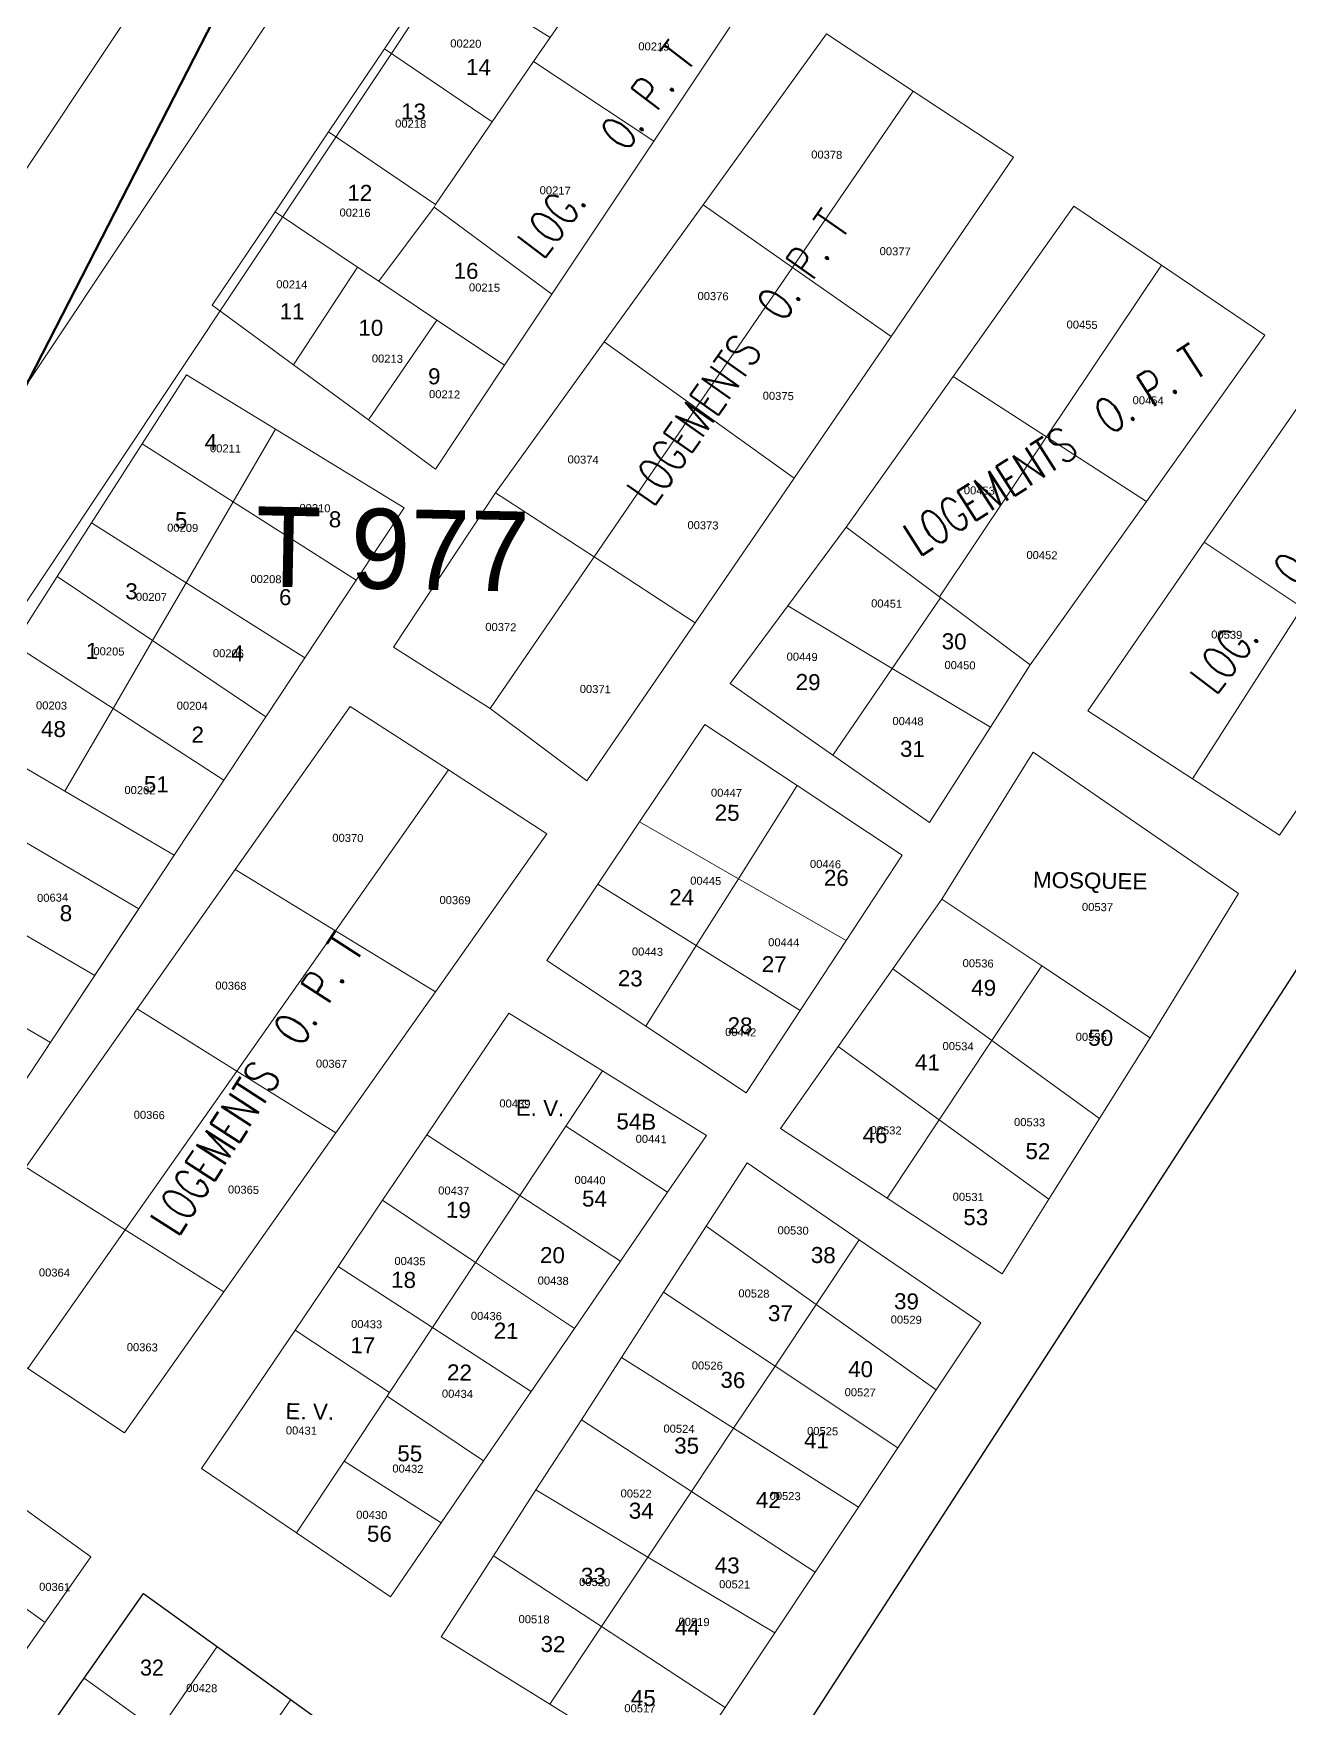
# Model space of a CAD drawing. Header units: metres. Extents: x 251686 to 255059, y 1627526 to 1631912.
# Drawn here: x 253815.8 to 253972.7, y 1629592.4 to 1629801.7 of the extents above; entities that cross this region are included whole.
import ezdxf
from ezdxf.enums import TextEntityAlignment as Align

# ---------------------------------------------------------------- set-up
doc = ezdxf.new("R2010")
doc.units = ezdxf.units.M
doc.header["$MEASUREMENT"] = 0
for name, color, linetype in [('A_revoir_niveau_0', 7, 'Continuous'), ('limites_parcelles', 7, 'Continuous'), ('limites_sections', 7, 'Continuous'), ('limites_tf', 7, 'Continuous'), ('numero_lot', 7, 'Continuous'), ('numero_parcelle', 7, 'Continuous'), ('toponymie', 7, 'Continuous')]:
    doc.layers.add(name, color=color, linetype=linetype)
doc.layers.add('Lignes HT Vectorisées', color=6, linetype='Continuous', lineweight=0, true_color=0xff00ff)
doc.layers.add('Numero_TF', color=7, linetype='Continuous', lineweight=0)
doc.styles.add('Style-Arial', font='arial.ttf')
doc.styles.add('Style-FANCY', font='times.ttf')
doc.styles.add('Style-STANDARD', font='STANDARD.shx')
doc.styles.add('Style-txt', font='txt.shx')

msp = doc.modelspace()

# ---------------------------------------------------------------- linework, layer by layer
at = {"layer": 'A_revoir_niveau_0', "color": 7, "linetype": 'Continuous', "lineweight": 0}
msp.add_line((253784.792917, 1629542.900919), (253829.522917, 1629606.790919), dxfattribs=at)
at = {"layer": 'A_revoir_niveau_0', "color": 7, "linetype": 'Continuous', "lineweight": 13}
msp.add_line((253829.522917, 1629606.790919), (253899.002917, 1629556.770919), dxfattribs=at)
at = {"layer": 'Lignes HT Vectorisées', "color": 5, "flags": 128}
msp.add_lwpolyline([(253756.669149, 1629670.287472), (253861.621399, 1629827.964829), (253775.882942, 1630131.985118), (253683.847384, 1630461.074745), (253586.374624, 1630811.106198), (253617.63126, 1631056.920646), (253648.501603, 1631303.479896), (253822.386232, 1631416.29853), (253967.163614, 1631512.857485)], dxfattribs=at)
at = {"layer": 'limites_parcelles', "color": 7, "lineweight": 0, "ltscale": 38}
for p, q in [((253802.242287, 1629707.983112), (253828.970382, 1629692.351159)), ((253796.85095, 1629699.55155), (253823.442902, 1629683.99922)), ((253828.970382, 1629692.351159), (253798.392944, 1629646.149109)), ((253791.459612, 1629691.119988), (253817.915422, 1629675.64728))]:
    msp.add_line(p, q, dxfattribs=at)
at = {"layer": 'limites_parcelles', "color": 7, "linetype": 'Continuous', "lineweight": 0}
for p, q in [((253798.619917, 1629628.907919), (253822.967917, 1629611.376919)), ((253792.776917, 1629620.792919), (253817.124917, 1629603.261919)), ((253789.243917, 1629563.208919), (253822.968917, 1629611.377919)), ((253838.726917, 1629600.161919), (253824.012917, 1629578.840919)), ((253822.124917, 1629596.218919), (253868.247917, 1629563.008919)), ((253847.938917, 1629593.529919), (253833.224917, 1629572.207919))]:
    msp.add_line(p, q, dxfattribs=at)
at = {"layer": 'limites_parcelles', "color": 7, "lineweight": 0, "flags": 128}
msp.add_lwpolyline([(253874.108226, 1629819.653423), (253769.155975, 1629661.976066), (253767.653978, 1629660.073079), (253765.865042, 1629658.436908), (253763.835893, 1629657.110292), (253761.619539, 1629656.127883), (253759.273873, 1629655.515346), (253756.787925, 1629655.287932), (253754.298686, 1629655.475949), (253751.8751, 1629656.074189), (253749.584292, 1629657.066084), (253747.489706, 1629658.424161), (253745.649358, 1629660.110807), (253744.114215, 1629662.079308), (253742.926797, 1629664.275145), (253742.119991, 1629666.637499), (253741.716141, 1629669.100945), (253741.726433, 1629671.597253), (253742.150581, 1629674.057284), (253742.976839, 1629676.412907), (253744.182322, 1629678.598877), (253845.311967, 1629830.533257)], dxfattribs=at)
at = {"layer": 'limites_parcelles', "color": 7, "lineweight": 0, "ltscale": 38, "flags": 128}
for points in [[(253893.284815, 1629788.248104), (253878.281294, 1629798.193697), (253880.357551, 1629801.21036), (253885.825323, 1629809.172253), (253891.747702, 1629817.783175), (253905.416209, 1629808.255082), (253906.12824, 1629807.519504), (253893.284815, 1629788.248104)], [(253880.357551, 1629801.21036), (253878.281294, 1629798.193697), (253873.119759, 1629790.66122), (253859.63783, 1629799.790494), (253866.40501, 1629809.893585), (253880.357551, 1629801.21036)], [(253893.284815, 1629788.248104), (253880.560024, 1629769.148534), (253865.841322, 1629779.987249), (253866.03018, 1629780.322042), (253873.119759, 1629790.66122), (253878.281294, 1629798.193697), (253893.284815, 1629788.248104)], [(253866.03018, 1629780.322042), (253865.841322, 1629779.987249), (253858.953161, 1629770.754921), (253856.298359, 1629772.526041), (253845.975499, 1629779.431941), (253852.663275, 1629789.401178), (253866.03018, 1629780.322042)], [(253880.560024, 1629769.148534), (253874.652237, 1629760.247777), (253866.201139, 1629765.906918), (253858.953161, 1629770.754921), (253865.841322, 1629779.987249), (253880.560024, 1629769.148534)], [(253857.647934, 1629753.41956), (253848.280181, 1629760.290618), (253856.298359, 1629772.526041), (253858.953161, 1629770.754921), (253866.201139, 1629765.906918), (253857.647934, 1629753.41956)], [(253954.844946, 1629743.218162), (253940.33241, 1629722.815519), (253929.135737, 1629731.193278), (253928.992703, 1629731.301791), (253942.359703, 1629751.307976), (253954.844946, 1629743.218162)], [(253928.992703, 1629731.301791), (253929.135737, 1629731.193278), (253923.084601, 1629722.381732), (253910.044401, 1629730.181322), (253917.328482, 1629740.015366), (253928.992703, 1629731.301791)], [(253833.392827, 1629699.041405), (253798.388862, 1629646.150938), (253772.982368, 1629662.231472), (253806.551275, 1629714.730191), (253819.709011, 1629707.034876), (253833.392827, 1629699.041405)], [(253929.275956, 1629693.523911), (253940.704956, 1629711.891603), (253966.356554, 1629694.262558), (253955.299933, 1629676.236327), (253941.767239, 1629685.211974), (253929.275956, 1629693.523911)], [(253860.275733, 1629631.890327), (253859.97899, 1629631.451103), (253854.59525, 1629623.314084), (253848.647761, 1629614.3464), (253836.789501, 1629622.406709), (253848.471453, 1629639.708426), (253860.275733, 1629631.890327)], [(253877.982224, 1629632.036708), (253872.039601, 1629623.368196), (253859.97899, 1629631.451103), (253860.275733, 1629631.890327), (253865.640015, 1629640.018009), (253877.982224, 1629632.036708)]]:
    msp.add_lwpolyline(points, close=True, dxfattribs=at)
at = {"layer": 'limites_parcelles', "color": 7, "lineweight": 0, "ltscale": 38}
for points in [[(253885.825323, 1629809.172253), (253880.357551, 1629801.21036), (253866.40501, 1629809.893585), (253871.816133, 1629817.933626)], [(253914.875213, 1629801.652831), (253925.696143, 1629794.50715), (253910.606986, 1629772.482483), (253899.449148, 1629780.280414)], [(253852.663275, 1629789.401178), (253859.63783, 1629799.790494), (253873.119759, 1629790.66122), (253866.03018, 1629780.322042)], [(253925.696143, 1629794.50715), (253938.245958, 1629786.232874), (253922.948327, 1629763.854426), (253910.606986, 1629772.482483)], [(253848.280181, 1629760.290618), (253838.130332, 1629767.743941), (253845.975499, 1629779.431941), (253856.298359, 1629772.526041)], [(253910.606986, 1629772.482483), (253898.573369, 1629754.925848), (253887.104121, 1629763.163241), (253899.449148, 1629780.280414)], [(253956.705673, 1629772.746229), (253942.359703, 1629751.307976), (253930.695946, 1629758.863151), (253945.782666, 1629780.144555)], [(253922.948327, 1629763.854426), (253910.825185, 1629746.135142), (253898.573369, 1629754.925848), (253910.606986, 1629772.482483)], [(253969.643475, 1629763.99263), (253954.844946, 1629743.218162), (253942.359703, 1629751.307976), (253956.705673, 1629772.746229)], [(253874.652237, 1629760.247777), (253866.032964, 1629747.259523), (253857.647934, 1629753.41956), (253866.201139, 1629765.906918)], [(253898.573369, 1629754.925848), (253885.827475, 1629736.309285), (253873.514847, 1629744.328718), (253887.104121, 1629763.163241)], [(253840.752279, 1629743.181969), (253829.38267, 1629750.423454), (253834.909841, 1629759.069764), (253846.025944, 1629752.2668)], [(253942.359703, 1629751.307976), (253928.992703, 1629731.301791), (253917.328482, 1629740.015366), (253930.695946, 1629758.863151)], [(253976.24603, 1629758.63385), (253987.73419, 1629750.965692), (253974.313045, 1629730.004713), (253962.060205, 1629738.139013)], [(253910.825185, 1629746.135142), (253898.464932, 1629728.081849), (253885.827475, 1629736.309285), (253898.573369, 1629754.925848)], [(253862.10305, 1629742.448543), (253856.115545, 1629733.39463), (253840.752279, 1629743.181969), (253846.025944, 1629752.2668)], [(253834.853821, 1629733.074401), (253823.053541, 1629740.544917), (253829.38267, 1629750.423454), (253840.752279, 1629743.181969)], [(253885.827475, 1629736.309285), (253872.84447, 1629717.358714), (253860.796253, 1629725.016675), (253873.514847, 1629744.328718)], [(253856.115545, 1629733.39463), (253849.702228, 1629723.681568), (253834.853821, 1629733.074401), (253840.752279, 1629743.181969)], [(253830.652888, 1629725.844856), (253818.764577, 1629733.838081), (253823.053541, 1629740.544917), (253834.853821, 1629733.074401)], [(253960.614302, 1629708.594546), (253947.517693, 1629717.080435), (253962.060205, 1629738.139013), (253974.313045, 1629730.004713)], [(253898.464932, 1629728.081849), (253884.947444, 1629708.319443), (253872.84447, 1629717.358714), (253885.827475, 1629736.309285)], [(253830.652888, 1629725.844856), (253825.736538, 1629717.36237), (253813.355884, 1629725.35395), (253818.764577, 1629733.838081)], [(253849.702228, 1629723.681568), (253844.823389, 1629716.318251), (253830.652888, 1629725.844856), (253834.853821, 1629733.074401)], [(253915.668072, 1629711.526595), (253902.839567, 1629720.471481), (253910.044401, 1629730.181322), (253923.084601, 1629722.381732)], [(253940.33241, 1629722.815519), (253935.360122, 1629715.048285), (253923.084601, 1629722.381732), (253929.135737, 1629731.193278)], [(253985.735064, 1629722.424511), (253971.484899, 1629701.534936), (253960.614302, 1629708.594546), (253974.313045, 1629730.004713)], [(253825.736538, 1629717.36237), (253819.709011, 1629707.034876), (253806.551275, 1629714.730191), (253813.355884, 1629725.35395)], [(253844.823389, 1629716.318251), (253839.588177, 1629708.410495), (253825.736538, 1629717.36237), (253830.652888, 1629725.844856)], [(253935.360122, 1629715.048285), (253927.723503, 1629703.125214), (253915.668072, 1629711.526595), (253923.084601, 1629722.381732)], [(253839.588177, 1629708.410495), (253833.392827, 1629699.041405), (253819.709011, 1629707.034876), (253825.736538, 1629717.36237)], [(253867.641977, 1629709.682104), (253853.511157, 1629689.601464), (253840.999234, 1629697.238008), (253855.366853, 1629717.633354)], [(253911.1949, 1629707.738046), (253903.871813, 1629696.099473), (253891.525127, 1629703.212052), (253899.677316, 1629715.377722)], [(253866.003777, 1629681.965234), (253853.511157, 1629689.601464), (253867.641977, 1629709.682104), (253879.94574, 1629701.711081)], [(253924.317322, 1629699.058671), (253917.318443, 1629688.360845), (253903.871813, 1629696.099473), (253911.1949, 1629707.738046)], [(253886.311257, 1629695.429441), (253891.525127, 1629703.212052), (253903.871813, 1629696.099473), (253898.610079, 1629687.748097)], [(253853.511157, 1629689.601464), (253841.197669, 1629672.049381), (253828.736198, 1629679.82025), (253840.999234, 1629697.238008)], [(253917.318443, 1629688.360845), (253911.597002, 1629679.64047), (253898.610079, 1629687.748097), (253903.871813, 1629696.099473)], [(253898.610079, 1629687.748097), (253892.287617, 1629677.686039), (253879.939525, 1629685.899115), (253886.311257, 1629695.429441)], [(253941.767239, 1629685.211974), (253935.543408, 1629675.872307), (253923.178608, 1629684.83861), (253929.275956, 1629693.523911)], [(253866.003777, 1629681.965234), (253853.583033, 1629664.347322), (253841.197669, 1629672.049381), (253853.511157, 1629689.601464)], [(253911.597002, 1629679.64047), (253904.826368, 1629669.325063), (253892.287617, 1629677.686039), (253898.610079, 1629687.748097)], [(253935.543408, 1629675.872307), (253928.962888, 1629665.968898), (253916.321043, 1629675.113467), (253923.178608, 1629684.83861)], [(253955.299933, 1629676.236327), (253948.986651, 1629666.145159), (253935.543408, 1629675.872307), (253941.767239, 1629685.211974)], [(253841.197669, 1629672.049381), (253827.264258, 1629652.235821), (253814.832838, 1629660.073774), (253828.736198, 1629679.82025)], [(253864.931341, 1629664.104809), (253875.198862, 1629679.315466), (253886.87745, 1629672.078608), (253876.565519, 1629656.511503)], [(253928.962888, 1629665.968898), (253922.432349, 1629656.170863), (253909.136842, 1629664.891667), (253916.321043, 1629675.113467)], [(253948.986651, 1629666.145159), (253942.653911, 1629656.044655), (253928.962888, 1629665.968898), (253935.543408, 1629675.872307)], [(253853.583033, 1629664.347322), (253839.562137, 1629644.496573), (253827.264258, 1629652.235821), (253841.197669, 1629672.049381)], [(253886.87745, 1629672.078608), (253899.865158, 1629664.019234), (253895.01951, 1629656.916016), (253882.305162, 1629665.164009)], [(253895.01951, 1629656.916016), (253889.116589, 1629648.314432), (253876.565519, 1629656.511503), (253882.305162, 1629665.164009)], [(253942.653911, 1629656.044655), (253936.835724, 1629646.717696), (253922.432349, 1629656.170863), (253928.962888, 1629665.968898)], [(253859.411549, 1629655.912084), (253864.931341, 1629664.104809), (253876.565519, 1629656.511503), (253871.023756, 1629648.155029)], [(253918.959862, 1629650.995271), (253913.566942, 1629642.887361), (253899.834961, 1629652.667472), (253904.945028, 1629660.59657)], [(253827.264258, 1629652.235821), (253815.099141, 1629634.90335), (253802.817506, 1629643.047772), (253814.832838, 1629660.073774)], [(253889.116589, 1629648.314432), (253883.371377, 1629639.913001), (253871.023756, 1629648.155029), (253876.565519, 1629656.511503)], [(253853.842561, 1629647.662238), (253859.411549, 1629655.912084), (253871.023756, 1629648.155029), (253865.640015, 1629640.018009)], [(253839.562137, 1629644.496573), (253827.151043, 1629626.878504), (253815.099141, 1629634.90335), (253827.264258, 1629652.235821)], [(253894.527013, 1629644.44234), (253899.834961, 1629652.667472), (253913.566942, 1629642.887361), (253908.441341, 1629635.190194)], [(253928.587642, 1629632.217493), (253913.566942, 1629642.887361), (253918.959862, 1629650.995271), (253934.158984, 1629640.612099)], [(253848.471453, 1629639.708426), (253853.842561, 1629647.662238), (253865.640015, 1629640.018009), (253860.275733, 1629631.890327)], [(253883.371377, 1629639.913001), (253877.982224, 1629632.036708), (253865.640015, 1629640.018009), (253871.023756, 1629648.155029)], [(253908.441341, 1629635.190194), (253903.256737, 1629627.426413), (253889.268418, 1629636.283979), (253894.527013, 1629644.44234)], [(253913.566942, 1629642.887361), (253928.587642, 1629632.217493), (253923.778713, 1629624.997839), (253908.441341, 1629635.190194)], [(253903.256737, 1629627.426413), (253898.002223, 1629619.518971), (253884.247563, 1629628.498229), (253889.268418, 1629636.283979)], [(253923.778713, 1629624.997839), (253918.850836, 1629617.587054), (253903.256737, 1629627.426413), (253908.441341, 1629635.190194)], [(253872.039601, 1629623.368196), (253866.729538, 1629615.606457), (253854.59525, 1629623.314084), (253859.97899, 1629631.451103)], [(253898.002223, 1629619.518971), (253892.559793, 1629611.33464), (253878.573433, 1629619.719163), (253884.247563, 1629628.498229)], [(253918.850836, 1629617.587054), (253913.447637, 1629609.440698), (253898.002223, 1629619.518971), (253903.256737, 1629627.426413)], [(253866.729538, 1629615.606457), (253860.410769, 1629606.364867), (253848.647761, 1629614.3464), (253854.59525, 1629623.314084)], [(253892.559793, 1629611.33464), (253886.771425, 1629602.653966), (253873.274979, 1629611.484224), (253878.573433, 1629619.719163)], [(253913.447637, 1629609.440698), (253908.401126, 1629601.858083), (253892.559793, 1629611.33464), (253898.002223, 1629619.518971)], [(253866.739417, 1629601.377366), (253873.274979, 1629611.484224), (253886.771425, 1629602.653966), (253880.300203, 1629592.941845)], [(253908.401126, 1629601.858083), (253902.216525, 1629592.556391), (253886.771425, 1629602.653966), (253892.559793, 1629611.33464)], [(253902.216525, 1629592.556391), (253895.991909, 1629583.168471), (253880.300203, 1629592.941845), (253886.771425, 1629602.653966)]]:
    msp.add_3dface(points, dxfattribs=at)
at = {"layer": 'limites_parcelles', "ltscale": 38}
msp.add_3dface([(253902.874334, 1629575.554824), (254010.024478, 1629740.930531), (254089.034548, 1629685.615951), (253983.363289, 1629518.521686)], dxfattribs=at)
at = {"layer": 'limites_sections', "color": 112, "linetype": 'Continuous', "lineweight": 40, "flags": 128}
for points in [[(253292.368569, 1629875.259507), (253349.874626, 1629905.007271), (253520.677582, 1630008.003458), (253667.019158, 1630061.048467), (253786.496524, 1630083.300136), (253799.369555, 1630038.162516), (253856.42032, 1629838.716605), (253798.767932, 1629726.383844), (253582.750222, 1629367.142066), (253514.635914, 1629393.291819), (253503.680442, 1629399.747351), (253463.160636, 1629612.887361), (253394.946971, 1629619.275828), (253335.500213, 1629603.463117), (253325.488232, 1629598.583625), (253296.433833, 1629591.041829)], [(254266.721244, 1629287.516734), (254172.484174, 1629409.319252), (254097.221642, 1629442.494943), (254024.768125, 1629444.484354), (253971.493519, 1629433.829493), (253653.947224, 1629377.170009), (253582.750222, 1629367.142066), (253798.767926, 1629726.383874), (253856.420358, 1629838.71662), (253802.999251, 1630025.996996), (253799.369555, 1630038.162516), (253786.538556, 1630083.231025), (253799.369555, 1630038.162516), (253907.405394, 1630046.336207), (253955.511127, 1630039.119672), (254024.768125, 1629997.357132), (254129.310226, 1629944.470728), (254144.350912, 1629962.854533), (254275.334915, 1629929.186521)], [(254266.721244, 1629287.516734), (254172.484174, 1629409.319252), (254097.221642, 1629442.494943), (254024.768125, 1629444.484354), (253971.493519, 1629433.829493), (253662.593019, 1629378.69766), (253582.750222, 1629367.142066), (253798.767926, 1629726.383874), (253856.420358, 1629838.71662), (253802.999251, 1630025.996996), (253799.369555, 1630038.162516), (253786.538556, 1630083.231025), (253799.369555, 1630038.162516), (253907.405394, 1630046.336207), (253955.511127, 1630039.119672), (254024.768125, 1629997.357132), (254129.310226, 1629944.470728), (254144.350912, 1629962.854533), (254275.334915, 1629929.186521)]]:
    msp.add_lwpolyline(points, dxfattribs=at)
at = {"layer": 'limites_tf', "color": 5, "linetype": 'Continuous', "lineweight": 30}
for p, q in [((253784.794917, 1629542.897919), (253829.524917, 1629606.787919)), ((253829.524917, 1629606.787919), (253898.994917, 1629556.767919))]:
    msp.add_line(p, q, dxfattribs=at)

# ---------------------------------------------------------------- texts
at = {"layer": 'numero_lot', "color": 7, "linetype": 'Continuous', "lineweight": 13, "style": 'Style-STANDARD'}
for s, rotation, width, p in [('LOG.   O. P. T', 52.539244, 0.780952, (253887.345929, 1629787.188728)), ('LOGEMENTS  O. P. T', 54.929275, 0.785185, (253903.79159, 1629761.207601)), ('LOGEMENTS  O. P. T', 32.580183, 0.785185, (253943.357187, 1629749.662578)), ('LOG.   O. P. T', 52.539244, 0.780952, (253971.395628, 1629732.74302)), ('LOGEMENTS  O. P. T', 57.082356, 0.785185, (253843.682447, 1629670.421842))]:
    msp.add_text(s, height=4.3434, rotation=rotation, dxfattribs=dict(at, width=width)).set_placement(p, align=Align.MIDDLE_CENTER)
at = {"layer": 'numero_lot', "color": 7, "linetype": 'Continuous', "lineweight": 13, "style": 'Style-Arial'}
for s, p in [('14', (253869.85498, 1629798.539713)), ('13', (253861.737354, 1629792.988812)), ('12', (253855.024894, 1629782.825461)), ('16', (253868.306469, 1629773.077209)), ('11', (253846.572054, 1629768.011098)), ('10', (253856.407245, 1629765.967836)), ('9', (253865.107126, 1629759.882534)), ('4', (253837.195813, 1629751.682655)), ('5', (253833.484555, 1629741.91324)), ('8', (253852.710739, 1629742.018792)), ('3', (253827.280025, 1629733.020958)), ('6', (253846.492605, 1629732.290154)), ('1', (253822.352741, 1629725.57191)), ('4', (253840.527591, 1629725.276275)), ('30', (253929.284725, 1629726.772798)), ('29', (253911.036427, 1629721.693171)), ('48', (253816.761325, 1629715.833077)), ('2', (253835.556093, 1629715.10907)), ('31', (253924.070415, 1629713.344121)), ('51', (253829.604684, 1629708.931547)), ('25', (253900.925134, 1629705.365539)), ('26', (253914.565508, 1629697.229561)), ('MOSQUEE', (253940.693655, 1629696.978655)), ('24', (253895.241534, 1629694.793669)), ('8', (253819.098008, 1629692.805701)), ('27', (253906.801513, 1629686.436956)), ('23', (253888.821702, 1629684.680101)), ('49', (253932.973255, 1629683.49581)), ('28', (253902.525988, 1629678.798742)), ('50', (253947.595355, 1629677.242028)), ('41', (253925.949479, 1629674.173956)), ('E. V.', (253876.07667, 1629668.504988)), ('54B', (253888.64405, 1629666.787862)), ('46', (253919.406792, 1629665.081297)), ('52', (253939.747686, 1629663.078)), ('54', (253884.349507, 1629657.143908)), ('19', (253867.343593, 1629655.742624)), ('53', (253931.986826, 1629654.837741)), ('20', (253879.091795, 1629650.08257)), ('38', (253912.936012, 1629650.092872)), ('18', (253860.499172, 1629646.999693)), ('39', (253923.328435, 1629644.318169)), ('37', (253907.578059, 1629642.829055)), ('21', (253873.31912, 1629640.642469)), ('17', (253855.395767, 1629638.824986)), ('22', (253867.482195, 1629635.429941)), ('40', (253917.595981, 1629635.855715)), ('36', (253901.644713, 1629634.49343)), ('E. V.', (253847.309027, 1629630.57929)), ('41', (253912.086483, 1629626.957167)), ('55', (253861.275196, 1629625.316228)), ('35', (253895.864005, 1629626.283711)), ('42', (253906.077986, 1629619.494456)), ('34', (253890.193591, 1629618.148459)), ('56', (253857.479955, 1629615.267452)), ('33', (253884.203722, 1629610.017438)), ('43', (253900.934203, 1629611.332296)), ('44', (253895.961311, 1629603.587275)), ('32', (253879.171728, 1629601.487601)), ('45', (253890.451393, 1629594.755341))]:
    msp.add_text(s, height=2, rotation=359.0681, dxfattribs=at).set_placement(p, align=Align.TOP_LEFT)
at = {"layer": 'numero_parcelle', "color": 5, "lineweight": 0, "style": 'Style-Arial'}
for s, p in [('00220', (253867.878377, 1629800.97982)), ('00219', (253891.374369, 1629800.61262)), ('00218', (253860.99082, 1629790.966226)), ('00378', (253912.968516, 1629787.092336)), ('00217', (253879.041862, 1629782.624243)), ('00216', (253854.036558, 1629779.847911)), ('00377', (253921.518062, 1629775.01675)), ('00214', (253846.138663, 1629770.88189)), ('00215', (253870.212104, 1629770.490307)), ('00376', (253898.76699, 1629769.418563)), ('00455', (253944.872746, 1629765.850932)), ('00213', (253858.075933, 1629761.609762)), ('00212', (253865.224695, 1629757.157061)), ('00375', (253906.912627, 1629756.951663)), ('00454', (253953.124149, 1629756.394861)), ('00211', (253837.854485, 1629750.391638)), ('00374', (253882.532978, 1629748.992664)), ('00453', (253932.041655, 1629745.142318)), ('00210', (253849.026679, 1629742.934317)), ('00209', (253832.500764, 1629740.474783)), ('00373', (253897.506249, 1629740.791427)), ('00452', (253939.861027, 1629737.057448)), ('00208', (253842.911204, 1629734.069224)), ('00207', (253828.595706, 1629731.833577)), ('00451', (253920.453327, 1629731.006993)), ('00372', (253872.254078, 1629728.072013)), ('00539', (253962.948193, 1629727.121094)), ('00205', (253823.292691, 1629725.034009)), ('00206', (253838.216927, 1629724.791249)), ('00449', (253909.895442, 1629724.357862)), ('00450', (253929.619225, 1629723.309615)), ('00371', (253884.054308, 1629720.320274)), ('00203', (253816.118011, 1629718.269715)), ('00204', (253833.696793, 1629718.238789)), ('00448', (253923.118112, 1629716.310516)), ('00202', (253827.164525, 1629707.691498)), ('00447', (253900.445591, 1629707.35868)), ('00370', (253853.140938, 1629701.724687)), ('00446', (253912.816733, 1629698.456008)), ('00445', (253897.854468, 1629696.360804)), ('00369', (253866.530924, 1629693.947088)), ('00537', (253946.797064, 1629693.086621)), ('00443', (253890.57101, 1629687.514709)), ('00444', (253907.594901, 1629688.66693)), ('00536', (253931.88429, 1629686.053603)), ('00368', (253838.529033, 1629683.261821)), ('00442', (253902.220052, 1629677.451206)), ('00534', (253929.379302, 1629675.700646)), ('00535', (253946.013865, 1629676.8592)), ('00367', (253851.091789, 1629673.508259)), ('00439', (253874.011597, 1629668.531356)), ('00366', (253828.327777, 1629667.114515)), ('00532', (253920.38129, 1629665.193464)), ('00533', (253938.3115, 1629666.201021)), ('00441', (253891.034162, 1629664.109385)), ('00440', (253883.396832, 1629658.977096)), ('00365', (253840.102126, 1629657.771661)), ('00437', (253866.369421, 1629657.650057)), ('00531', (253930.646938, 1629656.869281)), ('00530', (253908.770629, 1629652.677879)), ('00435', (253860.895778, 1629648.846981)), ('00364', (253816.478533, 1629647.41306)), ('00438', (253878.794373, 1629646.399421)), ('00528', (253903.871956, 1629644.799883)), ('00436', (253870.446798, 1629641.986741)), ('00529', (253922.900957, 1629641.534645)), ('00433', (253855.484212, 1629640.973387)), ('00363', (253827.458004, 1629638.083136)), ('00526', (253898.046364, 1629635.800153)), ('00434', (253866.833893, 1629632.27015)), ('00527', (253917.14641, 1629632.44905)), ('00431', (253847.335071, 1629627.676035)), ('00524', (253894.510339, 1629627.899992)), ('00525', (253912.451866, 1629627.608152)), ('00432', (253860.645153, 1629622.912286)), ('00522', (253889.153752, 1629619.802082)), ('00523', (253907.776603, 1629619.49916)), ('00430', (253856.125767, 1629617.136655)), ('00361', (253816.506948, 1629608.135769)), ('00520', (253883.976209, 1629608.745551)), ('00521', (253901.463519, 1629608.461099)), ('00518', (253876.404003, 1629604.094114)), ('00519', (253896.389501, 1629603.769027)), ('00428', (253834.886636, 1629595.5024)), ('00517', (253889.625899, 1629592.965657))]:
    msp.add_text(s, height=1, rotation=359.0681, dxfattribs=at).set_placement(p, align=Align.TOP_LEFT)
at = {"layer": 'numero_parcelle', "color": 5, "linetype": 'Continuous', "lineweight": 0, "insert": (253816.232964, 1629694.19185), "char_height": 1, "attachment_point": 1, "rotation": 1.13412954, "line_spacing_factor": 0.6, "style": 'Style-txt'}
msp.add_mtext('\\fArial|b0|i0|c00|p39;00634', dxfattribs=at)
at = {"layer": 'numero_tf', "color": 4, "linetype": 'Continuous', "lineweight": 0, "insert": (253860.643001, 1629737.217727), "char_height": 10.000002, "attachment_point": 5, "rotation": 358.86140114, "line_spacing_factor": 0.806439, "style": 'Style-FANCY'}
msp.add_mtext('\\FFANCY;T 977', dxfattribs=at)
at = {"layer": 'toponymie', "color": 7, "linetype": 'Continuous', "lineweight": 13, "insert": (253830.597893, 1629597.516585), "char_height": 1.999998, "attachment_point": 5, "line_spacing_factor": 0.6, "style": 'Style-FANCY'}
msp.add_mtext('\\FFANCY;32', dxfattribs=at)

doc.saveas('drawing.dxf')
